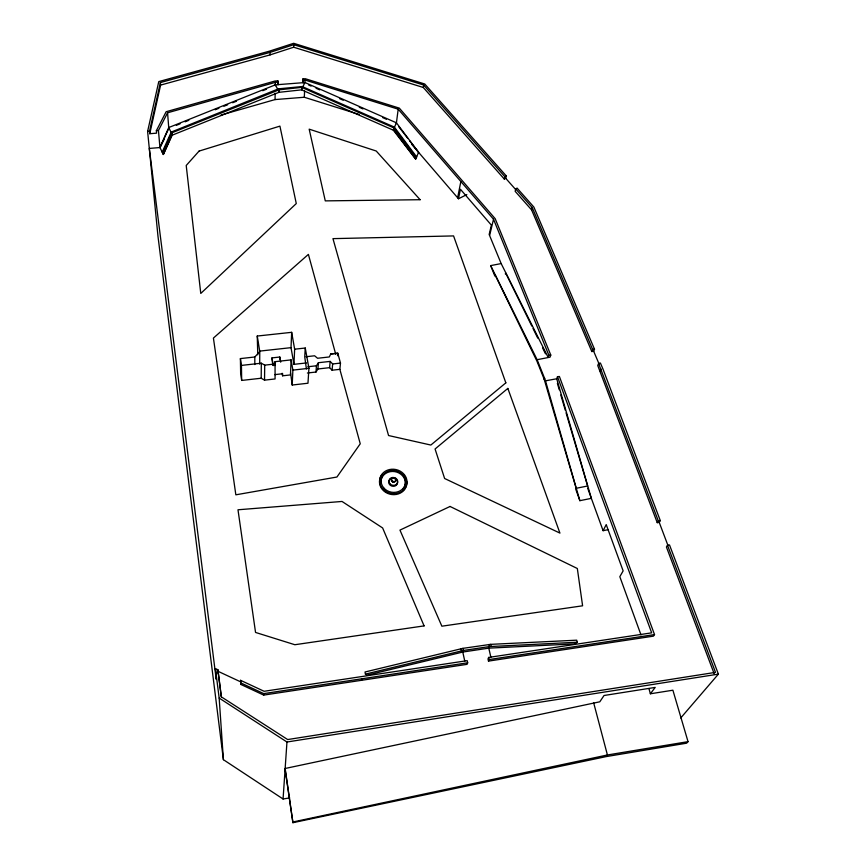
<?xml version="1.0" encoding="UTF-8"?>
<svg xmlns="http://www.w3.org/2000/svg" width="866" height="866" viewBox="0 0 866 866"><rect width="100%" height="100%" fill="white"/><g stroke="black" fill="none" stroke-linecap="round" stroke-linejoin="round"><path stroke-width="1.3" d="M254.81 364.554L254.81 356.998L259.768 351.531L257.256 336.04L291.669 332.327L294.646 349.193L293.953 364.337L306.586 362.93M257.256 336.04L257.765 354.822M259.692 364.175L259.768 351.531M261.196 378.236L261.315 363.2L241.452 365.409L241.679 380.434L261.196 378.236L264.531 380.142L275.074 378.951L275.063 361.674L291.106 359.888L292.881 370.107L292.21 385.024L307.971 383.227L308.924 368.31L305.254 348.024L294.646 349.193M264.531 380.142L264.704 365.138L261.315 363.2M270.116 54.883L270.149 52.361L293.758 44.686L423.658 85.02L504.878 176.707L504.304 179.056L423.29 87.477L293.671 47.219L270.116 54.883L160.6 85.095L149.764 133.721L156.584 133.158L156.367 130.69L166.153 111.714L274.879 81.058L277.845 80.83L278.051 84.641L277.845 80.83M263.697 695.095L263.729 693.612L240.943 682.982L240.975 684.497L263.697 695.095L467.088 664.341L467.683 662.793L467.207 660.661L264.119 691.284L240.575 680.319L240.618 681.834L218.037 671.312L217.929 669.764L215.439 668.606L216.208 679.29L149.298 148.443L159.95 147.545L164.139 139.329M221.014 115.037L275.042 99.579L275.161 93.268M275.301 85.68L275.356 82.367L278.094 82.151M280.692 362.172L279.815 357.03L271.967 357.907L272.779 365.138M172.182 135.193L278.96 92.326L279.014 89.837L278.462 88.841L171.23 132.065L162.223 152.091L163.338 154.505L172.182 135.193L171.23 132.065M274.966 365.56L275.063 361.674M279.761 359.13L279.815 357.03M291.106 359.888L290.456 374.924L282.587 375.812L282.662 373.744L274.749 374.632M293.671 47.219L293.758 44.686M301.628 89.858L302.158 86.546L394.398 127.118L416.589 156.854L415.669 159.095L393.348 130.214L301.628 89.858L278.96 92.326M293.953 364.337L291.019 347.656L291.669 332.327M302.959 78.882L303.122 82.692L302.959 78.882L305.265 78.709L399.313 108.12L495.179 218.676L550.776 355.071L550.051 357.171L537.115 359.704L490.686 265.602L501.165 263.578L548.146 357.387L548.871 355.287L493.523 219.228L398.198 109.181L305.07 80.051L303.219 80.202M359.076 114.453L304.312 97.252L304.594 90.941M305.07 80.051L304.962 82.541L302.667 87.065M305.254 348.024L304.735 356.879L306.412 368.992M289.72 797.9L283.063 798.993L286.96 742.01L219.163 698.061L215.439 668.606M307.387 373.008L315.993 372.034L316.447 365.788L318.396 362.713L330.163 361.403L332.663 363.969L332.089 370.215L339.862 369.338L340.49 363.081L337.783 353.209L330.747 353.967L329.318 356.954L317.562 358.264L314.607 355.785L305.969 356.738M315.993 372.034L317.919 368.981L318.396 362.713M332.089 370.215L329.61 367.66L330.163 361.403M337.534 355.72L337.783 353.209L330.747 353.988M650.355 693.785L672.893 690.213L688.037 741.653L686.63 743.19L606.178 756.603L292.925 822.7L285.152 768.478L599.802 701.796L604.046 695.495L655.194 687.42L650.355 693.785L648.98 688.632M393.348 130.214L394.366 127.096M396.325 123.6L398.198 109.181M423.29 87.477L423.658 85.02M457.616 197.751L460.853 181.524M361.523 680.308L361.826 678.792M466.817 194.601L458.493 198.769L460.409 189.243L491.39 225.138L489.16 234.47L501.165 263.578M149.764 133.721L149.526 131.253L160.394 82.573L270.149 52.361M283.063 798.993L223.406 759.688L157.991 236.364L147.61 131.416L158.77 81.599L269.434 51.159L293.671 43.3L424.741 83.991L506.307 175.971L505.733 178.32L504.304 179.056M489.712 235.108L493.523 219.228M515.746 188.972L515.151 191.31L531.583 209.875L591.803 351.531L593.686 351.315L594.509 349.204L533.846 207.028L517.056 188.084L515.746 188.972L532.211 207.569L592.625 349.42L591.803 351.531M505.354 273.992L505.647 272.909L531.821 326.049M531.583 209.875L532.211 207.569M301.66 89.036L302.526 86.676M544.151 379.135L576.15 488.294L575.749 489.214L579.863 500.678L591.348 498.361L556.719 378.767L557.477 376.699L559.393 376.483L654.523 634.572L653.429 636.153L488.489 661.104L488.002 658.972L488.651 657.424L651.676 632.84L557.477 376.699M598.59 363.439L597.746 365.517L657.24 522.663L659.232 522.393L660.293 520.585L602.779 368.58L600.409 363.049L598.59 363.439L658.29 520.856L657.24 522.663M600.084 371.016L600.939 368.938M488.489 661.104L489.138 659.556L488.651 657.424M416.589 156.854L416.243 157.655L393.987 127.952L301.736 87.379L279.014 89.837L171.652 132.92L162.743 153.152M396.422 122.81L418.581 152.329L415.669 159.095L393.456 129.413L396.422 122.81L304.962 82.541L275.312 84.857L168.729 127.54L159.95 147.545L163.338 154.505L172.128 134.392L171.111 132.152M162.83 153.455L164.388 149.937M168.242 129.554L159.95 147.545L158.446 130.517L167.571 112.786L275.356 82.367M608.311 529.624L603.104 530.696L606.222 524.601L623.141 570.889L619.818 576.68L640.992 634.908M680.741 717.957L718.39 674.127L669.515 544.952L667.491 545.234L666.409 546.987L714.223 673.856M392.753 480.998L392.753 481.777M577.243 642.226L574.699 643.882L488.781 648.147L462.78 652.044L367 675.188L365.42 674.116L365.03 671.994L462.888 648.353L490.73 644.347L576.713 640.18L577.243 642.226L489.431 646.577L463.353 650.474L365.42 674.116M504.878 176.707L506.307 175.971M393.759 481.94L392.883 481.897M176.318 125.343L180.074 123.827M185.086 121.825L188.842 120.32M215.158 109.776L218.914 108.272M223.926 106.269L227.682 104.754M232.694 102.751L236.461 101.246M262.766 90.703L266.533 89.198M293 821.964L607.423 754.979L688.037 741.653M576.15 488.294L587.613 485.999L566.083 412.887M544.508 378.106L545.493 380.824L556.719 378.767M286.96 742.01L718.39 674.127M263.729 693.612L467.683 662.793M489.138 659.556L654.523 634.572M658.29 520.856L660.293 520.585M592.625 349.42L594.509 349.204M548.871 355.287L550.776 355.071M264.704 365.138L275.442 363.947M307.776 366.762L316.447 365.788M332.663 363.969L340.49 363.081M292.881 370.107L308.924 368.31M317.919 368.981L329.61 367.66M241.679 380.434L240.651 373.69L240.402 358.589L254.81 356.998M259.811 351.087L291.019 347.656M278.462 88.841L302.158 86.546M147.61 131.416L149.526 131.253M156.367 130.69L158.446 130.517M275.042 99.579L304.312 97.252M308.632 84.998L311.1 86.091M316.047 88.267L319.749 89.891M339.504 98.594L343.217 100.229M359.271 107.297L362.973 108.921M382.74 117.624L386.442 119.259M505.733 178.32L515.562 189.416M411.642 144.243L458.493 198.769M398.793 126.793L407.864 138.495M409.51 140.628L418.581 152.329M413.634 155.101L416.016 158.294M278.127 88.971L278.982 91.493M275.312 84.857L277.802 89.371M168.729 127.54L171.111 132.336M533.012 328.474L537.764 338.13M542.527 347.796L545.504 353.837M593.686 351.315L599.077 363.98M537.115 359.704L544.627 378.431L544.27 379.46L536.855 360.981L495.114 274.955L494.832 276.038L490.686 265.602M659.232 522.393L667.957 545.493M667.491 545.234L715.5 672.362L287.674 739.553L221.382 696.881L217.929 669.764M587.657 488.186L603.104 530.696M557.39 383.389L559.274 389.797M560.789 394.928L565.325 410.322M545.493 380.824L579.863 500.678M335.748 354.313L308.393 254.388L213.415 338.065L235.844 494.822L336.928 477.025L360.245 443.782L339.862 369.338M593.654 702.77L607.423 754.979M490.73 644.347L491.217 646.447M488.954 644.466L489.431 646.577M488.781 648.147L490.87 657.207M462.888 648.353L463.353 650.474M462.78 652.044L464.771 661.137M460.983 648.775L461.448 650.896M290.554 372.845L292.21 385.024M282.154 373.246L282.587 375.812M271.967 357.907L273.255 365.625M240.402 358.589L241.452 365.409M285.087 769.289L292.925 822.7M240.575 680.319L240.975 684.497M218.037 671.312L221.306 697.076M160.394 82.573L160.6 85.095M167.571 112.786L168.794 128.352M219.163 698.061L223.406 759.688M218.264 672.417L218.373 673.954M406.695 481.312A13.726 12.2 10.9 0 1 389.57 494.085A13.726 12.2 10.9 0 1 382.339 474.46M403.978 475.369A13.726 12.2 10.9 0 1 405.256 477.22M405.764 478.194A13.726 12.2 10.9 0 1 406.479 480.262M403.978 487.85A12.254 10.89 10.9 0 1 402.831 489.42M385.662 490.741A12.254 10.89 10.9 0 1 384.093 489.377M381.018 483.271A12.254 10.89 10.9 0 1 394.766 471.624A12.254 10.89 10.9 0 1 404.422 487.006M397.245 480.998A4.449 3.951 10.9 0 1 393.132 486.324A4.449 3.951 10.9 0 1 389.05 480.662M389.635 479.786A4.449 3.951 10.9 0 1 391.464 478.617M394.853 478.757A4.449 3.951 10.9 0 1 396.671 480.078M395.329 478.995A2.23 1.981 10.9 0 1 395.058 481.669A2.23 1.981 10.9 0 1 392.06 481.539A2.23 1.981 10.9 0 1 391.8 478.855M392.211 478.497A2.23 1.981 10.9 0 1 394.42 478.335M199.061 151.095L186.212 165.482L200.771 293.444L296.28 203.564L279.924 126.122L199.061 151.095M507.844 388.412L435.068 448.999L444.626 478.508L559.923 533.099L507.844 388.412M505.841 382.848L430.846 445.048L388.563 435.533L332.955 238.637L453.567 235.92L505.841 382.848M450.06 506.458L399.962 530.111L441.866 626.194L582.602 605.799L577.33 568.497L450.06 506.458M424.08 625.891L294.851 644.726L255.546 632.44L237.988 509.782L342.027 501.457L382.631 527.957L424.08 625.891M420.118 199.71L325.28 200.88L309.173 129.153L376.234 151.02L420.118 199.71M382.469 488.532A13.748 12.211 10.9 0 0 405.981 486.638A13.748 12.211 10.9 0 0 391.486 469.253A13.748 12.211 10.9 0 0 382.469 488.532M383.627 487.753A12.276 10.901 10.9 0 0 404.617 486.075A12.276 10.901 10.9 0 0 391.692 470.552A12.276 10.901 10.9 0 0 383.627 487.753M389.797 483.693A4.46 3.962 10.9 0 0 397.418 483.098A4.46 3.962 10.9 0 0 392.742 477.447A4.46 3.962 10.9 0 0 389.797 483.693M391.887 480.803A2.23 1.981 10.9 0 0 395.708 480.511A2.23 1.981 10.9 0 0 393.37 477.675A2.23 1.981 10.9 0 0 391.887 480.803"/></g></svg>
